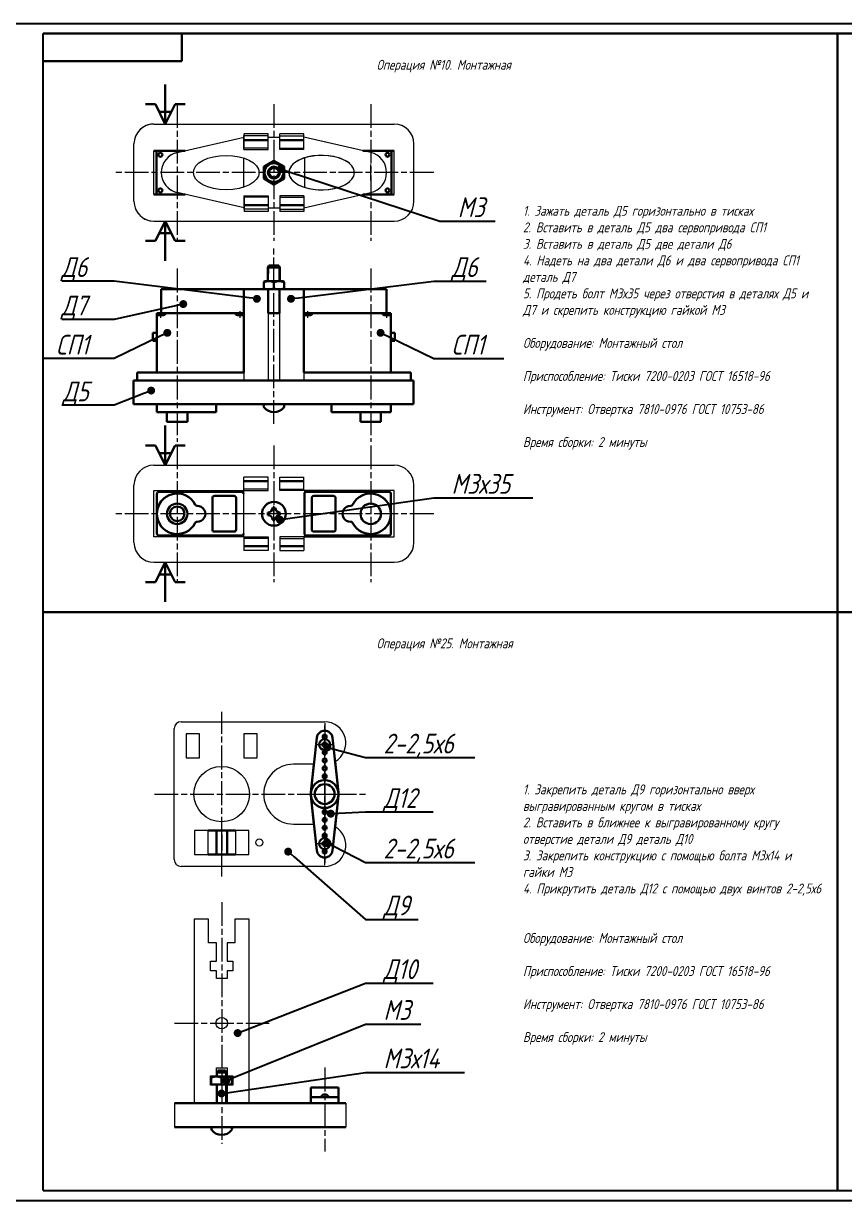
# Model space of a CAD drawing. Header units: millimetres. Extents: x -385 to 2523, y 0 to 594.
# Drawn here: x 851 to 1266, y 0 to 594 of the extents above; entities that cross this region are included whole.
import ezdxf
from ezdxf import colors
from ezdxf.entities.mleader import LeaderData, LeaderLine
from ezdxf.math import Vec2, Vec3

# ---------------------------------------------------------------- set-up
doc = ezdxf.new("R2010")
doc.units = ezdxf.units.MM
doc.linetypes.add('AM_ISO08W050', pattern=[18, 12, -1.5, 3, -1.5])
for name, color, linetype, lineweight in [('0.3', 130, 'Continuous', 15), ('0.6', 255, 'Continuous', 30), ('Осевые', 10, 'AM_ISO08W050', 15)]:
    doc.layers.add(name, color=color, linetype=linetype, lineweight=lineweight)
doc.styles.get("Standard").update_dxf_attribs({"font": 'GOST_A.TTF', "oblique": 15, "height": 10})
doc.styles.add('ГОСТ', font='GOST_A.TTF', dxfattribs={"oblique": 15, "height": 5})

# ---------------------------------------------------------------- blocks, each defined once
blk = doc.blocks.new('_Dot')
at = {"color": 0, "linetype": 'ByBlock', "lineweight": -2}
blk.add_line((-0.5, 0), (-1, 0), dxfattribs=at)
at = {"color": 0, "linetype": 'ByBlock', "const_width": 0.5}
blk.add_lwpolyline([(-0.25, 0, 1), (0.25, 0, 1)], format="xyb", close=True, dxfattribs=at)

msp = doc.modelspace()

# ---------------------------------------------------------------- linework, layer by layer
for p, q in [((840.999, 594.21), (1681.999, 594.21)), ((860.999, 5.21), (860.999, 589.21)), ((840.999, 0.21), (1681.999, 0.21)), ((860.999, 5.21), (1676.999, 5.21)), ((860.999, 5.21), (860.999, 5.21))]:
    msp.add_line(p, q)
at = {"color": 7, "linetype": 'Continuous', "lineweight": 15}
for p, q in [((974.567, 538.593), (962.367, 538.593)), ((962.367, 531.393), (962.367, 535.393)), ((992.567, 538.593), (980.367, 538.593)), ((974.567, 499.393), (962.367, 499.393)), ((992.567, 499.393), (980.367, 499.393)), ((962.345, 460.107), (962.345, 414.107)), ((974.545, 460.107), (974.545, 414.107)), ((980.345, 460.107), (980.345, 414.107)), ((992.545, 460.107), (992.545, 414.107))]:
    msp.add_line(p, q, dxfattribs=at)
at = {"layer": '0.3'}
for p, q in [((974.783, 464.107), (974.808, 471.789)), ((980.125, 464.107), (980.125, 471.789)), ((944.192, 174.798), (957.992, 174.798)), ((948.999, 62.744), (949.001, 65.393)), ((953.239, 62.744), (953.239, 65.427)), ((948.992, 49.262), (948.997, 58.744)), ((953.239, 49.262), (953.239, 58.744))]:
    msp.add_line(p, q, dxfattribs=at)
at = {"layer": '0.6'}
for p, q in [((860.999, 589.21), (1676.999, 589.21)), ((860.999, 589.21), (1280.999, 589.21)), ((930.999, 575.21), (930.999, 589.21)), ((1261.999, 589.21), (1261.999, 297.21)), ((860.999, 575.21), (930.999, 575.21)), ((922.569, 543.493), (922.569, 563.493)), ((922.569, 543.493), (922.569, 563.493)), ((917.569, 553.493), (912.569, 553.493)), ((922.569, 543.493), (917.569, 553.493)), ((922.569, 543.493), (927.569, 553.493)), ((927.569, 553.493), (932.569, 553.493)), ((922.569, 549.637), (919.497, 549.637)), ((922.569, 549.637), (925.641, 549.637)), ((962.367, 535.393), (974.567, 535.393)), ((980.367, 535.393), (992.567, 535.393)), ((916.778, 529.993), (932.589, 529.993)), ((918.117, 510.481), (918.117, 528.993)), ((932.589, 529.993), (919.367, 529.993)), ((1038.156, 529.993), (1022.344, 529.993)), ((1022.344, 529.993), (1035.566, 529.993)), ((1036.817, 510.481), (1036.817, 528.993)), ((977.467, 524.993), (972.283, 522.014)), ((977.467, 524.993), (982.651, 522.014)), ((972.283, 522.014), (972.283, 518.993)), ((972.283, 515.972), (972.283, 518.993)), ((982.651, 522.014), (982.651, 518.993)), ((982.651, 515.972), (982.651, 518.993)), ((977.467, 512.993), (972.283, 515.972)), ((977.467, 512.993), (982.651, 515.972)), ((932.589, 507.993), (916.778, 507.993)), ((918.117, 508.993), (918.117, 510.481)), ((919.367, 507.993), (932.589, 507.993)), ((1022.344, 507.993), (1038.156, 507.993)), ((1035.566, 507.993), (1022.344, 507.993)), ((1036.817, 508.993), (1036.817, 510.481)), ((962.367, 502.593), (974.567, 502.593)), ((980.367, 502.593), (992.567, 502.593)), ((922.569, 494.493), (917.569, 484.493)), ((922.569, 494.493), (922.569, 474.493)), ((922.569, 494.493), (927.569, 484.493)), ((922.569, 494.493), (922.569, 474.493)), ((922.569, 488.349), (919.497, 488.349)), ((922.569, 488.349), (925.641, 488.349)), ((917.569, 484.493), (912.569, 484.493)), ((927.569, 484.493), (932.569, 484.493)), ((974.967, 472.107), (974.467, 471.107)), ((977.467, 471.107), (974.467, 471.107)), ((974.467, 464.107), (974.467, 471.107)), ((977.467, 472.107), (974.967, 472.107)), ((977.467, 472.107), (979.967, 472.107)), ((977.467, 471.107), (980.467, 471.107)), ((979.967, 472.107), (980.467, 471.107)), ((980.467, 464.107), (980.467, 471.107)), ((980.467, 464.107), (980.467, 471.107)), ((972.283, 463.707), (972.709, 464.107)), ((972.283, 463.707), (972.283, 462.107)), ((977.467, 464.107), (972.709, 464.107)), ((977.467, 464.107), (982.224, 464.107)), ((977.467, 463.707), (977.467, 460.507)), ((982.651, 463.707), (982.224, 464.107)), ((982.651, 463.707), (982.651, 462.107)), ((920.531, 460.107), (992.545, 460.107)), ((920.531, 460.107), (920.531, 448.107)), ((962.345, 460.107), (962.345, 448.107)), ((972.283, 460.507), (972.283, 462.107)), ((972.283, 460.507), (972.709, 460.107)), ((977.467, 460.107), (972.709, 460.107)), ((974.545, 460.107), (974.545, 448.107)), ((977.467, 460.107), (982.224, 460.107)), ((980.345, 460.107), (980.345, 448.107)), ((982.651, 460.507), (982.224, 460.107)), ((982.651, 460.507), (982.651, 462.107)), ((992.545, 460.107), (1034.359, 460.107)), ((992.545, 460.107), (992.545, 448.107)), ((1034.359, 460.107), (1034.359, 448.107)), ((962.345, 448.107), (918.345, 448.107)), ((918.345, 448.107), (918.345, 418.107)), ((921.702, 447.107), (918.345, 447.107)), ((920.531, 448.107), (962.345, 448.107)), ((958.989, 447.107), (962.345, 447.107)), ((962.345, 418.107), (962.345, 448.107)), ((974.545, 448.107), (980.345, 448.107)), ((992.545, 448.107), (1034.359, 448.107)), ((992.545, 448.107), (1036.545, 448.107)), ((992.545, 418.107), (992.545, 448.107)), ((995.902, 447.107), (992.545, 447.107)), ((1033.189, 447.107), (1036.545, 447.107)), ((1036.545, 448.107), (1036.545, 418.107)), ((916.345, 434.107), (916.345, 438.107)), ((916.345, 438.107), (918.345, 438.107)), ((918.345, 434.107), (916.345, 434.107)), ((1038.545, 438.107), (1036.545, 438.107)), ((1036.545, 434.107), (1038.545, 434.107)), ((1038.545, 434.107), (1038.545, 438.107)), ((908.345, 414.107), (908.345, 418.107)), ((908.345, 418.107), (962.345, 418.107)), ((1046.545, 418.107), (992.545, 418.107)), ((1046.545, 414.107), (1046.545, 418.107)), ((906.506, 414.107), (906.506, 402.107)), ((906.506, 414.107), (1047.884, 414.107)), ((918.345, 414.107), (908.345, 414.107)), ((918.345, 414.107), (962.345, 414.107)), ((1036.545, 414.107), (992.545, 414.107)), ((1036.545, 414.107), (1046.545, 414.107)), ((1047.884, 414.107), (1047.884, 402.107)), ((906.506, 402.107), (1047.884, 402.107)), ((918.345, 402.107), (918.345, 398.107)), ((948.345, 398.107), (918.345, 398.107)), ((923.411, 393.107), (923.411, 398.107)), ((933.739, 393.107), (933.739, 398.107)), ((948.345, 398.107), (948.345, 402.107)), ((973.224, 402.107), (981.709, 402.107)), ((974.467, 402.107), (980.467, 402.107)), ((1006.545, 398.107), (1006.545, 402.107)), ((1036.545, 398.107), (1006.545, 398.107)), ((1021.151, 393.107), (1021.151, 398.107)), ((1031.479, 393.107), (1031.479, 398.107)), ((1036.545, 402.107), (1036.545, 398.107)), ((923.411, 393.107), (933.739, 393.107)), ((1021.151, 393.107), (1031.479, 393.107)), ((922.569, 371.283), (922.569, 391.283)), ((922.569, 371.283), (922.569, 391.283)), ((917.569, 381.283), (912.569, 381.283)), ((922.569, 371.283), (917.569, 381.283)), ((922.569, 371.283), (927.569, 381.283)), ((927.569, 381.283), (932.569, 381.283)), ((922.569, 377.427), (919.497, 377.427)), ((922.569, 377.427), (925.641, 377.427)), ((962.367, 363.183), (974.567, 363.183)), ((980.367, 363.183), (992.567, 363.183)), ((918.367, 356.783), (918.367, 346.783)), ((961.367, 357.783), (919.367, 357.783)), ((992.817, 336.783), (992.817, 356.783)), ((993.566, 357.783), (1020.481, 357.783)), ((993.566, 357.783), (1035.566, 357.783)), ((1036.566, 356.783), (1036.566, 346.783)), ((946.367, 346.783), (946.367, 354.783)), ((957.367, 355.783), (947.367, 355.783)), ((958.367, 346.783), (958.367, 354.783)), ((996.566, 346.783), (996.566, 354.783)), ((997.566, 355.783), (1007.566, 355.783)), ((1008.566, 346.783), (1008.566, 354.783)), ((1036.566, 354.137), (1036.566, 339.43)), ((918.367, 336.783), (918.367, 346.783)), ((946.367, 346.783), (946.367, 338.783)), ((958.367, 346.783), (958.367, 338.783)), ((974.467, 347.483), (974.467, 346.783)), ((974.467, 346.083), (974.467, 346.783)), ((977.467, 349.783), (976.767, 349.783)), ((977.467, 349.783), (978.167, 349.783)), ((980.467, 347.483), (980.467, 346.783)), ((980.467, 346.083), (980.467, 346.783)), ((996.566, 346.783), (996.566, 338.783)), ((1008.566, 346.783), (1008.566, 338.783)), ((1036.566, 336.783), (1036.566, 346.783)), ((977.467, 343.783), (976.767, 343.783)), ((977.467, 343.783), (978.167, 343.783)), ((919.367, 335.783), (961.367, 335.783)), ((957.367, 337.783), (947.367, 337.783)), ((1020.481, 335.783), (993.566, 335.783)), ((1035.566, 335.783), (993.566, 335.783)), ((997.566, 337.783), (1007.566, 337.783)), ((962.367, 330.383), (974.567, 330.383)), ((980.367, 330.383), (992.567, 330.383)), ((922.569, 322.283), (917.569, 312.283)), ((922.569, 322.283), (922.569, 302.283)), ((922.569, 322.283), (927.569, 312.283)), ((922.569, 322.283), (922.569, 302.283)), ((922.569, 316.14), (919.497, 316.14)), ((922.569, 316.14), (925.641, 316.14)), ((917.569, 312.283), (912.569, 312.283)), ((927.569, 312.283), (932.569, 312.283)), ((1261.999, 297.21), (860.999, 297.21)), ((1676.999, 297.21), (1261.999, 297.21)), ((1261.999, 297.21), (1261.999, 5.21)), ((999.115, 233.726), (996.132, 206.048)), ((1003.092, 231.683), (1002.768, 231.683)), ((1003.092, 233.298), (1003.092, 233.298)), ((1003.092, 233.298), (1003.092, 233.298)), ((1003.092, 231.683), (1003.415, 231.683)), ((1007.069, 233.726), (1010.051, 206.048)), ((1001.707, 230.621), (1001.707, 230.298)), ((1001.707, 229.974), (1001.707, 230.298)), ((1003.092, 228.913), (1002.768, 228.913)), ((1003.092, 228.913), (1003.415, 228.913)), ((1004.477, 230.621), (1004.477, 230.298)), ((1004.477, 229.974), (1004.477, 230.298)), ((997.678, 220.398), (996.132, 206.048)), ((1008.356, 221.782), (1010.051, 206.048)), ((997.678, 190.198), (996.132, 204.548)), ((999.115, 176.869), (996.132, 204.548)), ((1007.069, 176.869), (1010.051, 204.548)), ((1008.356, 188.813), (1010.051, 204.548)), ((944.192, 186.998), (957.992, 186.998)), ((948.392, 174.798), (948.392, 186.998)), ((953.792, 174.798), (953.792, 186.998)), ((1001.707, 180.621), (1001.707, 180.298)), ((1001.707, 179.974), (1001.707, 180.298)), ((1003.092, 181.683), (1002.768, 181.683)), ((1003.092, 178.913), (1002.768, 178.913)), ((1003.092, 181.683), (1003.415, 181.683)), ((1003.092, 178.913), (1003.415, 178.913)), ((1004.477, 180.621), (1004.477, 180.298)), ((1004.477, 179.974), (1004.477, 180.298)), ((944.192, 174.798), (957.992, 174.798)), ((1003.092, 177.298), (1003.092, 177.298)), ((949.176, 65.744), (948.676, 64.744)), ((950.945, 65.744), (949.176, 65.744)), ((950.945, 65.744), (953.08, 65.744)), ((953.08, 65.744), (953.58, 64.744)), ((945.793, 62.344), (946.219, 62.744)), ((945.793, 62.344), (945.793, 60.744)), ((945.793, 59.144), (945.793, 60.744)), ((950.977, 62.744), (946.219, 62.744)), ((950.945, 64.744), (948.676, 64.744)), ((948.676, 62.744), (948.676, 64.744)), ((950.945, 64.744), (953.58, 64.744)), ((950.977, 62.744), (955.734, 62.744)), ((950.977, 62.344), (950.977, 59.144)), ((953.58, 62.745), (953.58, 64.744)), ((953.58, 62.745), (953.58, 64.744)), ((956.161, 62.344), (955.734, 62.744)), ((956.161, 62.344), (956.161, 60.744)), ((956.161, 59.144), (956.161, 60.744)), ((945.793, 59.144), (946.219, 58.744)), ((950.977, 58.744), (946.219, 58.744)), ((948.676, 49.262), (948.676, 58.744)), ((950.977, 58.744), (955.734, 58.744)), ((953.58, 49.262), (953.58, 58.744)), ((956.161, 59.144), (955.734, 58.744)), ((1010.141, 57.262), (996.141, 57.262)), ((996.141, 57.262), (996.141, 49.262)), ((1010.141, 49.262), (1010.141, 57.262)), ((1013.841, 49.262), (927.181, 49.262)), ((1010.141, 52.262), (996.141, 52.262)), ((1001.656, 52.262), (1004.627, 52.262)), ((1010.141, 49.262), (1010.141, 52.262)), ((1013.841, 37.262), (927.181, 37.262)), ((946.849, 37.262), (955.334, 37.262))]:
    msp.add_line(p, q, dxfattribs=at)
at = {"layer": '0.6', "color": 7, "linetype": 'Continuous', "lineweight": 15}
for p, q in [((916.778, 543.493), (1038.156, 543.493)), ((928.597, 529.081), (962.367, 536.793)), ((962.317, 530.693), (962.317, 537.493)), ((974.517, 537.493), (962.317, 537.493)), ((962.367, 531.393), (962.367, 538.593)), ((974.517, 530.693), (974.517, 537.493)), ((974.567, 531.393), (974.567, 538.593)), ((974.567, 536.793), (980.367, 536.793)), ((980.367, 531.393), (980.367, 538.593)), ((980.417, 530.693), (980.417, 537.493)), ((980.417, 537.493), (992.567, 537.493)), ((992.567, 531.393), (992.567, 538.593)), ((992.567, 530.693), (992.567, 537.493)), ((1022.716, 529.908), (992.567, 536.793)), ((1026.337, 529.081), (992.567, 536.793)), ((906.778, 504.493), (906.778, 533.493)), ((916.778, 507.993), (916.778, 529.993)), ((962.317, 530.693), (974.517, 530.693)), ((974.567, 531.393), (962.367, 531.393)), ((980.367, 531.393), (992.567, 531.393)), ((992.567, 530.693), (980.417, 530.693)), ((1038.156, 507.993), (1038.156, 529.993)), ((1048.156, 504.493), (1048.156, 533.493)), ((906.778, 512.149), (906.778, 525.838)), ((962.117, 526.384), (962.117, 511.602)), ((992.817, 526.384), (992.817, 511.602)), ((962.367, 501.193), (928.597, 508.905)), ((962.317, 507.293), (962.317, 500.493)), ((962.317, 507.293), (974.517, 507.293)), ((962.367, 506.593), (962.367, 501.193)), ((974.567, 506.593), (962.367, 506.593)), ((962.367, 506.593), (962.367, 499.393)), ((974.517, 507.293), (974.517, 500.493)), ((974.567, 506.593), (974.567, 501.193)), ((974.567, 506.593), (974.567, 499.393)), ((980.367, 506.593), (980.367, 501.193)), ((980.367, 506.593), (992.567, 506.593)), ((980.367, 506.593), (980.367, 499.393)), ((992.617, 507.293), (980.417, 507.293)), ((980.417, 507.293), (980.417, 500.493)), ((992.567, 501.193), (1026.337, 508.905)), ((992.567, 501.193), (1022.716, 508.078)), ((992.567, 506.593), (992.567, 501.193)), ((992.567, 506.593), (992.567, 499.393)), ((992.617, 507.293), (992.617, 500.493)), ((1048.156, 504.493), (1048.156, 507.493)), ((974.517, 500.493), (962.317, 500.493)), ((974.567, 501.193), (980.367, 501.193)), ((980.417, 500.493), (992.617, 500.493)), ((916.778, 494.493), (1038.156, 494.493)), ((916.778, 371.283), (1038.156, 371.283)), ((939.217, 371.283), (1016.825, 371.283)), ((962.317, 358.483), (962.317, 365.283)), ((974.517, 365.283), (962.317, 365.283)), ((962.317, 358.483), (962.317, 365.283)), ((974.517, 365.283), (962.317, 365.283)), ((974.517, 365.283), (962.317, 365.283)), ((974.517, 358.483), (974.517, 365.283)), ((974.517, 358.483), (974.517, 365.283)), ((980.417, 358.483), (980.417, 365.283)), ((980.417, 365.283), (992.617, 365.283)), ((980.417, 358.483), (980.417, 365.283)), ((980.417, 365.283), (992.617, 365.283)), ((980.417, 365.283), (992.567, 365.283)), ((992.617, 358.483), (992.617, 365.283)), ((992.617, 358.483), (992.617, 365.283)), ((906.778, 332.283), (906.778, 361.283)), ((916.778, 335.083), (916.778, 358.483)), ((916.778, 358.483), (962.117, 358.483)), ((934.376, 358.483), (962.117, 358.483)), ((962.117, 358.483), (962.117, 335.083)), ((962.117, 358.483), (962.117, 335.083)), ((962.317, 358.483), (974.517, 358.483)), ((962.317, 358.483), (974.517, 358.483)), ((974.567, 359.183), (962.367, 359.183)), ((980.367, 359.183), (992.567, 359.183)), ((992.617, 358.483), (980.417, 358.483)), ((992.617, 358.483), (980.417, 358.483)), ((992.817, 358.483), (992.817, 335.083)), ((1038.156, 358.483), (992.817, 358.483)), ((992.817, 358.483), (992.817, 335.083)), ((1020.557, 358.483), (992.817, 358.483)), ((1038.156, 335.083), (1038.156, 358.483)), ((1048.156, 332.283), (1048.156, 361.283)), ((962.117, 335.083), (916.778, 335.083)), ((962.117, 335.083), (934.376, 335.083)), ((962.317, 335.083), (962.317, 328.283)), ((962.317, 335.083), (974.517, 335.083)), ((962.317, 335.083), (962.317, 328.283)), ((962.317, 335.083), (974.517, 335.083)), ((974.567, 334.383), (962.367, 334.383)), ((974.517, 335.083), (974.517, 328.283)), ((974.517, 335.083), (974.517, 328.283)), ((980.367, 334.383), (992.567, 334.383)), ((992.617, 335.083), (980.417, 335.083)), ((980.417, 335.083), (980.417, 328.283)), ((992.617, 335.083), (980.417, 335.083)), ((980.417, 335.083), (980.417, 328.283)), ((992.617, 335.083), (992.617, 328.283)), ((992.617, 335.083), (992.617, 328.283)), ((992.817, 335.083), (1038.156, 335.083)), ((992.817, 335.083), (1020.557, 335.083)), ((974.517, 328.283), (962.317, 328.283)), ((974.517, 328.283), (962.317, 328.283)), ((974.517, 328.283), (962.317, 328.283)), ((980.417, 328.283), (992.617, 328.283)), ((980.417, 328.283), (992.617, 328.283)), ((980.417, 328.283), (992.617, 328.283)), ((916.778, 322.283), (1038.156, 322.283)), ((939.217, 322.283), (1016.825, 322.283)), ((927.132, 172.232), (927.132, 238.363)), ((930.566, 241.798), (1003.092, 241.798)), ((933.132, 235.798), (933.132, 223.598)), ((939.932, 235.798), (933.132, 235.798)), ((939.932, 223.598), (939.932, 235.798)), ((962.252, 235.798), (962.252, 223.598)), ((969.052, 235.798), (962.252, 235.798)), ((969.052, 223.598), (969.052, 235.798)), ((933.132, 223.598), (939.932, 223.598)), ((962.252, 223.598), (969.052, 223.598)), ((997.678, 220.398), (987.392, 220.398)), ((987.392, 190.198), (997.678, 190.198)), ((937.392, 186.998), (937.392, 174.798)), ((944.192, 186.998), (937.392, 186.998)), ((944.192, 174.798), (944.192, 186.998)), ((957.992, 186.998), (957.992, 174.798)), ((964.792, 186.998), (957.992, 186.998)), ((964.792, 174.798), (964.792, 186.998)), ((937.392, 174.798), (944.192, 174.798)), ((957.992, 174.798), (964.792, 174.798)), ((1003.092, 168.798), (930.566, 168.798)), ((944.392, 142.161), (937.192, 142.161)), ((937.192, 142.161), (937.192, 49.262)), ((944.392, 130.161), (944.392, 142.161)), ((964.992, 142.161), (957.792, 142.161)), ((957.792, 142.161), (957.792, 130.161)), ((964.992, 49.262), (964.992, 142.161)), ((937.192, 130.262), (937.192, 49.262)), ((948.392, 130.161), (944.392, 130.161)), ((948.392, 120.961), (948.392, 130.161)), ((957.792, 130.161), (953.792, 130.161)), ((953.792, 130.161), (953.792, 120.961)), ((964.992, 49.262), (964.992, 130.262)), ((945.512, 116.161), (945.512, 120.961)), ((945.512, 120.961), (948.392, 120.961)), ((953.792, 120.961), (956.672, 120.961)), ((956.672, 120.961), (956.672, 116.161)), ((948.392, 116.161), (945.512, 116.161)), ((948.392, 112.161), (948.392, 116.161)), ((956.672, 116.161), (953.792, 116.161)), ((953.792, 116.161), (953.792, 112.161)), ((953.792, 112.161), (948.392, 112.161)), ((948.392, 63.161), (948.392, 67.161)), ((948.392, 67.161), (953.792, 67.161)), ((953.792, 67.161), (953.792, 63.161)), ((945.512, 58.361), (945.512, 63.161)), ((945.512, 63.161), (948.392, 63.161)), ((953.792, 63.161), (956.672, 63.161)), ((956.672, 63.161), (956.672, 58.361)), ((948.392, 58.361), (945.512, 58.361)), ((948.392, 49.262), (948.392, 58.361)), ((956.672, 58.361), (953.792, 58.361)), ((953.792, 58.361), (953.792, 49.262)), ((927.181, 49.262), (927.181, 37.262)), ((962.25, 49.262), (939.934, 49.262)), ((1013.841, 49.262), (1013.841, 37.262))]:
    msp.add_line(p, q, dxfattribs=at)
at = {"layer": '0.6'}
for centre, radius in [((920.117, 527.993), 1), ((1034.817, 527.993), 1), ((977.467, 518.993), 5.184), ((977.467, 518.993), 4.758), ((977.467, 518.993), 3), ((977.467, 518.993), 2.5), ((920.117, 509.993), 1), ((1034.817, 509.993), 1), ((928.597, 346.783), 5.164), ((928.597, 346.783), 3.693), ((977.467, 346.783), 6), ((1026.336, 346.783), 5.164), ((1003.092, 230.298), 2.77), ((1003.092, 234.298), 1), ((1003.092, 226.298), 1), ((1003.092, 222.298), 1), ((1003.092, 218.298), 1), ((1003.092, 218.298), 1), ((1003.092, 214.298), 1), ((1003.092, 214.298), 1), ((1003.092, 205.298), 7), ((1003.092, 205.298), 5), ((1003.092, 205.298), 5), ((1003.092, 196.298), 1), ((1003.092, 196.298), 1), ((1003.092, 192.298), 1), ((1003.092, 192.298), 1), ((1003.092, 188.298), 1), ((1003.092, 184.298), 1), ((1003.092, 180.298), 2.77), ((1003.092, 176.298), 1)]:
    msp.add_circle(centre, radius, dxfattribs=at)
at = {"layer": '0.6', "color": 7, "linetype": 'Continuous', "lineweight": 15}
for centre, radius in [((951.092, 205.298), 14), ((970.106, 180.898), 1.8), ((951.092, 89.661), 2.9)]:
    msp.add_circle(centre, radius, dxfattribs=at)
for centre, radius, start, end in [((916.778, 533.493), 10, 90, 180), ((916.778, 533.493), 10, 90, 160.392952), ((1038.156, 533.493), 10, 0, 90), ((930.901, 518.993), 10.348, 102.863554, 257.136446), ((930.901, 518.993), 10.348, 102.863554, 138.687473), ((1024.033, 518.993), 10.348, 282.863554, 77.136446), ((930.901, 518.993), 10.348, 221.312527, 257.136446), ((916.778, 504.493), 10, 180, 270), ((916.778, 504.493), 10, 199.607048, 270), ((1038.156, 504.493), 10, 270, 0), ((916.778, 361.283), 10, 90, 180), ((1038.156, 361.283), 10, 0, 90), ((916.778, 332.283), 10, 180, 270), ((1038.156, 332.283), 10, 270, 0), ((930.566, 238.363), 3.435, 90, 180), ((1003.092, 231.098), 10.7, 299.470332, 90), ((987.392, 205.298), 15.1, 90, 270), ((1003.092, 179.498), 10.7, 270, 60.529668), ((930.566, 172.232), 3.435, 180, 270)]:
    msp.add_arc(centre, radius, start, end, dxfattribs=at)
at = {"layer": '0.6'}
for centre, radius, start, end in [((919.117, 528.993), 1, 90, 180), ((1035.817, 528.993), 1, 0, 90), ((919.117, 508.993), 1, 180, 270), ((1035.817, 508.993), 1, 270, 0), ((974.875, 455.519), 8.588, 72.433581, 107.566419), ((980.059, 455.519), 8.588, 72.433581, 107.566419), ((974.875, 468.695), 8.588, 252.433581, 287.566419), ((980.059, 468.695), 8.588, 252.433581, 287.566419), ((920.345, 447.107), 1, 0, 180), ((921.702, 448.107), 1, 270, 0), ((958.989, 448.107), 1, 180, 270), ((960.345, 447.107), 1, 0, 180), ((994.545, 447.107), 1, 0, 180), ((995.902, 448.107), 1, 270, 0), ((1033.189, 448.107), 1, 180, 270), ((1034.545, 447.107), 1, 0, 180), ((973.224, 401.107), 1, 90, 219.521196), ((977.467, 404.607), 6.5, 219.521196, 320.478804), ((981.709, 401.107), 1, 320.478804, 90), ((919.367, 356.783), 1, 90, 180), ((928.597, 346.783), 10.23, 26.421376, 333.578624), ((961.117, 356.783), 1, 0, 90), ((993.817, 356.783), 1, 90, 180), ((1026.336, 346.783), 10.23, 206.421376, 153.578624), ((1035.566, 356.783), 1, 0, 90), ((928.597, 346.783), 10.23, 127.026953, 232.973047), ((938.654, 351.78), 1, 206.421376, 271.983065), ((938.827, 346.783), 4, 268.016935, 91.983065), ((938.827, 346.783), 4, 268.016935, 91.983065), ((938.827, 346.783), 4, 268.016935, 91.983065), ((947.367, 354.783), 1, 90, 180), ((957.367, 354.783), 1, 0, 90), ((997.566, 354.783), 1, 90, 180), ((1007.566, 354.783), 1, 0, 90), ((1016.106, 346.783), 4, 88.016935, 271.983065), ((1016.106, 346.783), 4, 88.016935, 271.983065), ((1016.279, 351.78), 1, 268.016935, 333.578624), ((1026.336, 346.783), 10.23, 307.026953, 52.973047), ((974.467, 349.783), 2.3, 270, 360), ((974.467, 343.783), 2.3, 0, 90), ((980.467, 349.783), 2.3, 180, 270), ((980.467, 343.783), 2.3, 90, 180), ((938.654, 341.786), 1, 88.016935, 153.578624), ((947.367, 338.783), 1, 180, 270), ((957.367, 338.783), 1, 270, 0), ((997.566, 338.783), 1, 180, 270), ((1007.566, 338.783), 1, 270, 0), ((1016.279, 341.786), 1, 26.421376, 91.983065), ((919.367, 336.783), 1, 180, 270), ((961.117, 336.783), 1, 270, 0), ((993.817, 336.783), 1, 180, 270), ((1035.566, 336.783), 1, 270, 360), ((1003.092, 233.298), 4, 6.15064, 173.84936), ((1001.707, 231.683), 1.062, 270, 360), ((1004.477, 231.683), 1.062, 180, 270), ((1001.707, 228.913), 1.062, 0, 90), ((1004.477, 228.913), 1.062, 90, 180), ((1003.092, 205.298), 7, 173.849352, 186.150648), ((1003.092, 205.298), 7, 353.849352, 6.150648), ((1001.707, 181.683), 1.062, 270, 360), ((1001.707, 178.913), 1.062, 0, 90), ((1004.477, 181.683), 1.062, 180, 270), ((1004.477, 178.913), 1.062, 90, 180), ((1003.092, 177.298), 4, 186.15064, 353.84936), ((948.385, 54.156), 8.588, 72.433581, 107.566419), ((953.569, 54.156), 8.588, 72.433581, 107.566419), ((1003.141, 51.386), 2.276, 39.521196, 140.478804), ((1001.656, 52.612), 0.35, 140.478804, 270), ((1004.627, 52.612), 0.35, 270, 39.521196), ((946.849, 36.262), 1, 90, 219.521196), ((955.334, 36.262), 1, 320.478804, 90), ((951.092, 39.762), 6.5, 219.521196, 320.478804)]:
    msp.add_arc(centre, radius, start, end, dxfattribs=at)
at = {"layer": '0.6', "color": 7, "linetype": 'Continuous', "lineweight": 15}
msp.add_ellipse((953.375, 518.993), major_axis=(-16.604, 0), ratio=0.5235432, dxfattribs=at)
msp.add_ellipse((1001.558, 518.993), major_axis=(16.604, 0), ratio=0.5235432, start_param=0.5450326, end_param=5.7381527, dxfattribs=at)
at = {"layer": '0.6', "color": 7, "linetype": 'Continuous', "lineweight": 15, "extrusion": (0, 0, -1)}
msp.add_ellipse((1001.558, 518.993), major_axis=(16.604, 0), ratio=0.5235432, dxfattribs=at)
at = {"layer": 'Осевые'}
for p, q in [((928.597, 553.493), (928.597, 484.493)), ((977.467, 553.493), (977.467, 484.493)), ((1026.336, 553.493), (1026.336, 484.493)), ((1026.337, 514.911), (1026.337, 523.075)), ((1058.156, 518.993), (896.778, 518.993)), ((977.467, 392.107), (977.467, 482.107)), ((928.597, 470.507), (928.597, 383.107)), ((1026.336, 470.507), (1026.336, 383.107)), ((920.345, 445.651), (920.345, 449.043)), ((960.345, 445.651), (960.345, 449.043)), ((994.545, 445.651), (994.545, 449.043)), ((1034.545, 445.651), (1034.545, 449.043)), ((928.597, 381.283), (928.597, 312.283)), ((977.467, 381.283), (977.467, 312.283)), ((1026.336, 381.283), (1026.336, 312.283)), ((977.467, 342.702), (977.467, 350.865)), ((1058.156, 346.783), (896.778, 346.783)), ((951.092, 163.798), (951.092, 246.798)), ((1003.092, 169.509), (1003.092, 241.086)), ((1003.092, 241.086), (1003.092, 169.509)), ((1003.092, 225.968), (1003.092, 234.627)), ((998.762, 230.298), (1007.421, 230.298)), ((1003.092, 209.627), (1003.092, 200.968)), ((917.132, 205.298), (1023.792, 205.298)), ((990.735, 205.298), (1015.448, 205.298)), ((998.762, 205.298), (1007.421, 205.298)), ((951.092, 172.734), (951.092, 189.061)), ((951.092, 184.98), (951.092, 176.816)), ((1003.092, 175.968), (1003.092, 184.627)), ((998.762, 180.298), (1007.421, 180.298)), ((951.092, 150.789), (951.092, 28.726)), ((927.192, 89.693), (974.992, 89.629)), ((1003.141, 67.262), (1003.141, 24.841))]:
    msp.add_line(p, q, dxfattribs=at)

# ---------------------------------------------------------------- texts
at = {"layer": '0.3', "char_height": 5, "attachment_point": 1, "style": 'ГОСТ'}
for s, width, heights, insert in [('Операция №10. Монтажная', 90.3599, [0], (1029.333, 575.886)), ('1. Зажать деталь Д5 горизонтально в тисках\\P2. Вставить в деталь Д5 два сервопривода СП1\\P3. Вставить в деталь Д5 две детали Д6\\P4. Надеть на два детали Д6 и два сервопривода СП1 деталь Д7\\P5. Продеть болт М3х35 через отверстия в деталях Д5 и Д7 и скрепить конструкцию гайкой М3\\P\\PОборудование: Монтажный стол\\P\\PПриспособление: Тиски 7200-0203 ГОСТ 16518-96\\P\\PИнструмент: Отвертка 7810-0976 ГОСТ 10753-86\\P\\PВремя сборки: 2 минуты', 151.979, [152.101], (1103.236, 502.175)), ('Операция №25. Монтажная', 90.3599, [0], (1029.333, 283.886)), ('1. Закрепить деталь Д9 горизонтально вверх выгравированным кругом в тисках\\P2. Вставить в ближнее к выгравированному кругу отверстие детали Д9 деталь Д10\\P3. Закрепить конструкцию с помощью болта М3х14 и гайки М3\\P4. Прикрутить деталь Д12 с помощью двух винтов 2-2,5х6\\P\\P\\PОборудование: Монтажный стол\\P\\PПриспособление: Тиски 7200-0203 ГОСТ 16518-96\\P\\PИнструмент: Отвертка 7810-0976 ГОСТ 10753-86\\P\\PВремя сборки: 2 минуты', 151.979, [152.101], (1103.236, 210.175))]:
    msp.add_mtext_dynamic_manual_height_columns(s, width=width, gutter_width=25, heights=heights, dxfattribs=dict(at, insert=insert))

# ---------------------------------------------------------------- leaders
at = {"layer": '0.3'}
ml = msp.add_multileader_mtext('Standard', dxfattribs=at)
ml.set_content('М3', color=256)
ml.set_leader_properties()
ml.set_arrow_properties(name='DOT')
ml.build(insert=Vec2(0, 0))
ml.multileader.update_dxf_attribs({"text_left_attachment_type": 5, "text_right_attachment_type": 5})
ctx = ml.context
ctx.base_point, ctx.char_height, ctx.landing_gap_size, ctx.plane_origin = Vec3(1069.28, 494.452), 10, 1.001, Vec3(980.904, 520.776)
ctx.left_attachment, ctx.right_attachment = 5, 5
notes = []
notes.append((ctx, [(0, (1, 1, 0), (1061.28, 494.452), (1, 0), 8, [(0, [(980.904, 520.776)], 0, [])])]))
ctx.mtext.insert, ctx.mtext.flow_direction = Vec3(1070.281, 506.525), 5
ml = msp.add_multileader_mtext('Standard', dxfattribs=at)
ml.set_content('Д6', color=256)
ml.set_leader_properties()
ml.set_arrow_properties(name='DOT')
ml.build(insert=Vec2(0, 0))
ml.multileader.update_dxf_attribs({"text_left_attachment_type": 5, "text_right_attachment_type": 5})
ctx = ml.context
ctx.base_point, ctx.char_height, ctx.landing_gap_size, ctx.plane_origin = Vec3(869.068, 464.258), 10, 1.001, Vec3(968.87, 455.278)
ctx.left_attachment, ctx.right_attachment = 5, 5
notes.append((ctx, [(0, (1, 1, 0), (896.778, 464.258), (-1, 0), 8, [(0, [(968.87, 455.278)], 0, [])])]))
ctx.mtext.insert, ctx.mtext.flow_direction = Vec3(870.069, 476.272), 5
ml = msp.add_multileader_mtext('Standard', dxfattribs=at)
ml.set_content('Д6', color=256)
ml.set_leader_properties()
ml.set_arrow_properties(name='DOT')
ml.build(insert=Vec2(0, 0))
ml.multileader.update_dxf_attribs({"text_left_attachment_type": 5, "text_right_attachment_type": 5})
ctx = ml.context
ctx.base_point, ctx.char_height, ctx.landing_gap_size, ctx.plane_origin = Vec3(1066.156, 464.258), 10, 1.001, Vec3(986.064, 455.278)
ctx.left_attachment, ctx.right_attachment = 5, 5
notes.append((ctx, [(0, (1, 1, 0), (1058.156, 464.258), (1, 0), 8, [(0, [(986.064, 455.278)], 0, [])])]))
ctx.mtext.insert, ctx.mtext.flow_direction = Vec3(1067.157, 476.272), 5
ml = msp.add_multileader_mtext('Standard', dxfattribs=at)
ml.set_content('Д7', color=256)
ml.set_leader_properties()
ml.set_arrow_properties(name='DOT')
ml.build(insert=Vec2(0, 0))
ml.multileader.update_dxf_attribs({"text_left_attachment_type": 5, "text_right_attachment_type": 5})
ctx = ml.context
ctx.base_point, ctx.char_height, ctx.landing_gap_size, ctx.plane_origin = Vec3(869.054, 444.858), 10, 1.001, Vec3(931.666, 452.627)
ctx.left_attachment, ctx.right_attachment = 5, 5
notes.append((ctx, [(0, (1, 1, 0), (896.778, 444.858), (-1, 0), 8, [(0, [(931.666, 452.627)], 0, [])])]))
ctx.mtext.insert, ctx.mtext.flow_direction = Vec3(870.055, 456.872), 5
ml = msp.add_multileader_mtext('Standard', dxfattribs=at)
ml.set_content('СП1', color=256)
ml.set_leader_properties()
ml.set_arrow_properties(name='DOT')
ml.build(insert=Vec2(0, 0))
ml.multileader.update_dxf_attribs({"text_left_attachment_type": 5, "text_right_attachment_type": 5})
ctx = ml.context
ctx.base_point, ctx.char_height, ctx.landing_gap_size, ctx.plane_origin = Vec3(866.406, 425.098), 10, 1.001, Vec3(923.619, 438.107)
ctx.left_attachment, ctx.right_attachment = 5, 5
notes.append((ctx, [(0, (1, 1, 0), (896.778, 425.098), (-1, 0), 8, [(0, [(923.619, 438.107)], 0, [])])]))
ctx.mtext.insert, ctx.mtext.flow_direction = Vec3(867.407, 437.113), 5
ml = msp.add_multileader_mtext('Standard', dxfattribs=at)
ml.set_content('СП1', color=256)
ml.set_leader_properties()
ml.set_arrow_properties(name='DOT')
ml.build(insert=Vec2(0, 0))
ml.multileader.update_dxf_attribs({"text_left_attachment_type": 5, "text_right_attachment_type": 5})
ctx = ml.context
ctx.base_point, ctx.char_height, ctx.landing_gap_size, ctx.plane_origin = Vec3(1066.156, 425.098), 10, 1.001, Vec3(1031.315, 438.107)
ctx.left_attachment, ctx.right_attachment = 5, 5
notes.append((ctx, [(0, (1, 1, 0), (1058.156, 425.098), (1, 0), 8, [(0, [(1031.315, 438.107)], 0, [])])]))
ctx.mtext.insert, ctx.mtext.flow_direction = Vec3(1067.157, 437.113), 5
ml = msp.add_multileader_mtext('Standard', dxfattribs=at)
ml.set_content('Д5', color=256)
ml.set_leader_properties()
ml.set_arrow_properties(name='DOT')
ml.build(insert=Vec2(0, 0))
ml.multileader.update_dxf_attribs({"text_left_attachment_type": 5, "text_right_attachment_type": 5})
ctx = ml.context
ctx.base_point, ctx.char_height, ctx.landing_gap_size, ctx.plane_origin = Vec3(869.786, 401.525), 10, 1.001, Vec3(915.463, 408.967)
ctx.left_attachment, ctx.right_attachment = 5, 5
notes.append((ctx, [(0, (1, 1, 0), (896.778, 401.525), (-1, 0), 8, [(0, [(915.463, 408.967)], 0, [])])]))
ctx.mtext.insert, ctx.mtext.flow_direction = Vec3(870.787, 413.54), 5
ml = msp.add_multileader_mtext('Standard', dxfattribs=at)
ml.set_content('М3х35', color=256)
ml.set_leader_properties()
ml.set_arrow_properties(name='DOT')
ml.build(insert=Vec2(0, 0))
ml.multileader.update_dxf_attribs({"text_left_attachment_type": 5, "text_right_attachment_type": 5})
ctx = ml.context
ctx.base_point, ctx.char_height, ctx.landing_gap_size, ctx.plane_origin = Vec3(1066.156, 354.813), 10, 1.001, Vec3(980.467, 343.783)
ctx.left_attachment, ctx.right_attachment = 5, 5
notes.append((ctx, [(0, (1, 1, 0), (1058.156, 354.813), (1, 0), 8, [(0, [(980.467, 343.783)], 0, [])])]))
ctx.mtext.insert, ctx.mtext.flow_direction = Vec3(1067.157, 366.886), 5
ml = msp.add_multileader_mtext('Standard', dxfattribs=at)
ml.set_content('2-2,5х6', color=256)
ml.set_leader_properties()
ml.set_arrow_properties(name='DOT')
ml.build(insert=Vec2(0, 0))
ml.multileader.update_dxf_attribs({"text_left_attachment_type": 5, "text_right_attachment_type": 5})
ctx = ml.context
ctx.base_point, ctx.char_height, ctx.landing_gap_size, ctx.plane_origin = Vec3(1031.792, 223.794), 10, 1.001, Vec3(1004.477, 228.913)
ctx.left_attachment, ctx.right_attachment = 5, 5
notes.append((ctx, [(0, (1, 1, 0), (1023.792, 223.794), (1, 0), 8, [(0, [(1004.477, 228.913)], 0, [])])]))
ctx.mtext.insert, ctx.mtext.flow_direction = Vec3(1032.793, 235.808), 5
ml = msp.add_multileader_mtext('Standard', dxfattribs=at)
ml.set_content('Д12', color=256)
ml.set_leader_properties()
ml.set_arrow_properties(name='DOT')
ml.build(insert=Vec2(0, 0))
ml.multileader.update_dxf_attribs({"text_left_attachment_type": 5, "text_right_attachment_type": 5})
ctx = ml.context
ctx.base_point, ctx.char_height, ctx.landing_gap_size, ctx.plane_origin = Vec3(1031.792, 196.278), 10, 1.001, Vec3(1006.188, 195.409)
ctx.left_attachment, ctx.right_attachment = 5, 5
notes.append((ctx, [(0, (1, 1, 0), (1023.792, 196.278), (1, 0), 8, [(0, [(1006.188, 195.409)], 0, [])])]))
ctx.mtext.insert, ctx.mtext.flow_direction = Vec3(1032.793, 208.293), 5
ml = msp.add_multileader_mtext('Standard', dxfattribs=at)
ml.set_content('Д9', color=256)
ml.set_leader_properties()
ml.set_arrow_properties(name='DOT')
ml.build(insert=Vec2(0, 0))
ml.multileader.update_dxf_attribs({"text_left_attachment_type": 5, "text_right_attachment_type": 5})
ctx = ml.context
ctx.base_point, ctx.char_height, ctx.landing_gap_size, ctx.plane_origin = Vec3(1031.792, 142.08), 10, 1.001, Vec3(984.642, 176.254)
ctx.left_attachment, ctx.right_attachment = 5, 5
notes.append((ctx, [(0, (1, 1, 0), (1023.792, 142.08), (1, 0), 8, [(0, [(984.642, 176.254)], 0, [])])]))
ctx.mtext.insert, ctx.mtext.flow_direction = Vec3(1032.793, 154.094), 5
ml = msp.add_multileader_mtext('Standard', dxfattribs=at)
ml.set_content('2-2,5х6', color=256)
ml.set_leader_properties()
ml.set_arrow_properties(name='DOT')
ml.build(insert=Vec2(0, 0))
ml.multileader.update_dxf_attribs({"text_left_attachment_type": 5, "text_right_attachment_type": 5})
ctx = ml.context
ctx.base_point, ctx.char_height, ctx.landing_gap_size, ctx.plane_origin = Vec3(1031.792, 170.811), 10, 1.001, Vec3(1004.477, 180.621)
ctx.left_attachment, ctx.right_attachment = 5, 5
notes.append((ctx, [(0, (1, 1, 0), (1023.792, 170.811), (1, 0), 8, [(0, [(1004.477, 180.621)], 0, [])])]))
ctx.mtext.insert, ctx.mtext.flow_direction = Vec3(1032.793, 182.826), 5
ml = msp.add_multileader_mtext('Standard', dxfattribs=at)
ml.set_content('Д10', color=256)
ml.set_leader_properties()
ml.set_arrow_properties(name='DOT')
ml.build(insert=Vec2(0, 0))
ml.multileader.update_dxf_attribs({"text_left_attachment_type": 5, "text_right_attachment_type": 5})
ctx = ml.context
ctx.base_point, ctx.char_height, ctx.landing_gap_size, ctx.plane_origin = Vec3(1031.792, 109.929), 10, 1.001, Vec3(959.143, 84.687)
ctx.left_attachment, ctx.right_attachment = 5, 5
notes.append((ctx, [(0, (1, 1, 0), (1023.792, 109.929), (1, 0), 8, [(0, [(959.143, 84.687)], 0, [])])]))
ctx.mtext.insert, ctx.mtext.flow_direction = Vec3(1032.793, 121.944), 5
ml = msp.add_multileader_mtext('Standard', dxfattribs=at)
ml.set_content('М3', color=256)
ml.set_leader_properties()
ml.set_arrow_properties(name='DOT')
ml.build(insert=Vec2(0, 0))
ml.multileader.update_dxf_attribs({"text_left_attachment_type": 5, "text_right_attachment_type": 5})
ctx = ml.context
ctx.base_point, ctx.char_height, ctx.landing_gap_size, ctx.plane_origin = Vec3(1031.792, 89.264), 10, 1.001, Vec3(953.377, 60.69)
ctx.left_attachment, ctx.right_attachment = 5, 5
notes.append((ctx, [(0, (1, 1, 0), (1023.792, 89.264), (1, 0), 8, [(0, [(953.377, 60.69)], 0, [])])]))
ctx.mtext.insert, ctx.mtext.flow_direction = Vec3(1032.793, 101.337), 5
ml = msp.add_multileader_mtext('Standard', dxfattribs=at)
ml.set_content('М3х14', color=256)
ml.set_leader_properties()
ml.set_arrow_properties(name='DOT')
ml.build(insert=Vec2(0, 0))
ml.multileader.update_dxf_attribs({"text_left_attachment_type": 5, "text_right_attachment_type": 5})
ctx = ml.context
ctx.base_point, ctx.char_height, ctx.landing_gap_size, ctx.plane_origin = Vec3(1031.792, 64.843), 10, 1.001, Vec3(950.977, 54.2)
ctx.left_attachment, ctx.right_attachment = 5, 5
notes.append((ctx, [(0, (1, 1, 0), (1023.792, 64.843), (1, 0), 8, [(0, [(950.977, 54.2)], 0, [])])]))
ctx.mtext.insert, ctx.mtext.flow_direction = Vec3(1032.793, 76.916), 5
for ctx, leaders in notes:
    for number, flags, end, landing, length, lines in leaders:
        leader = LeaderData()
        leader.index, (leader.has_last_leader_line, leader.has_dogleg_vector, leader.attachment_direction) = number, flags
        leader.last_leader_point, leader.dogleg_vector, leader.dogleg_length = Vec3(end), Vec3(landing), length
        for number, points, colour, breaks in lines:
            line = LeaderLine()
            line.index, line.vertices, line.color, line.breaks = number, Vec3.list(points), colors.encode_raw_color(colour), breaks
            leader.lines.append(line)
        ctx.leaders.append(leader)

doc.saveas('drawing.dxf')
